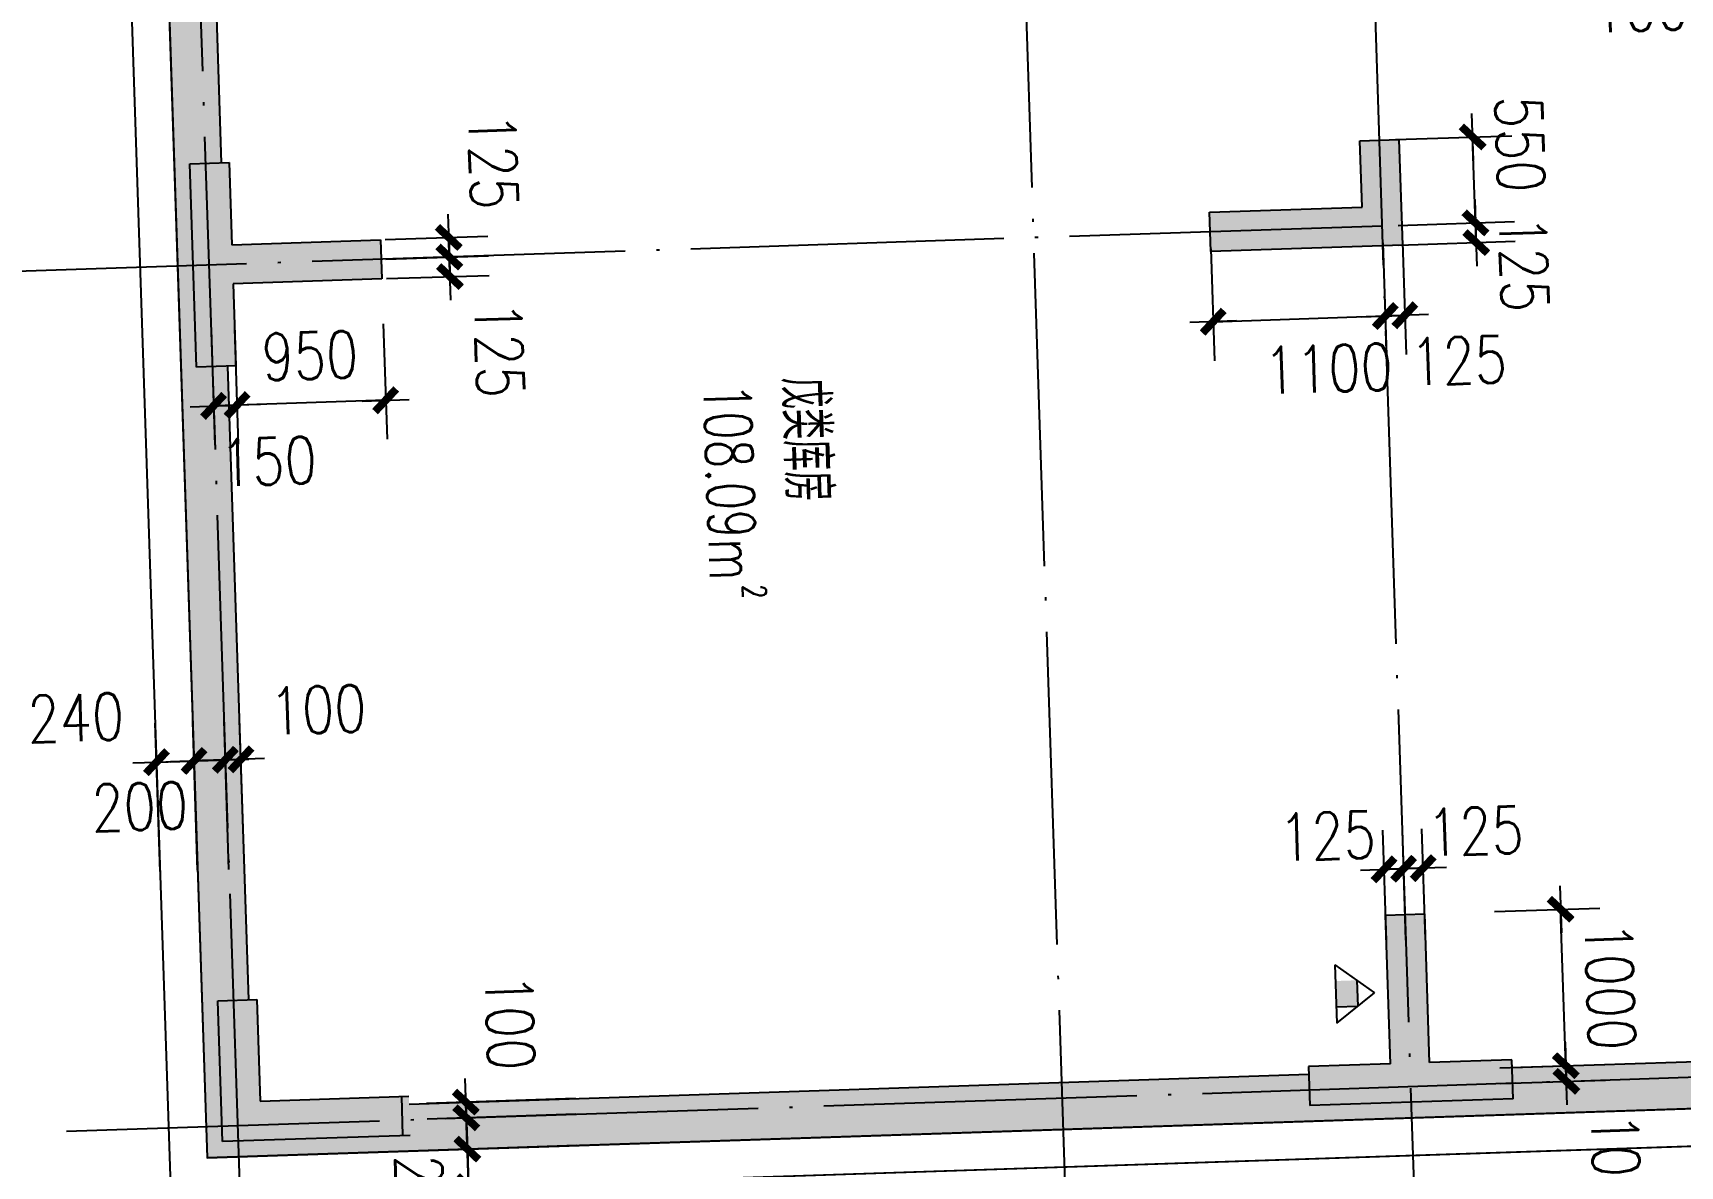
# Model space of a CAD drawing. Extents: x 634182 to 802382, y -1101880 to -864080.
# Drawn here: x 649211 to 659733, y -1014399 to -1007160 of the extents above; entities that cross this region are included whole.
import ezdxf
from ezdxf.enums import TextEntityAlignment as Align

# ---------------------------------------------------------------- set-up
doc = ezdxf.new("R2010")
doc.units = 0
doc.header["$LTSCALE"] = 1000
doc.header["$MEASUREMENT"] = 0
doc.linetypes.add('DOTE', pattern=[2.42, 2, -0.2, 0.02, -0.2])
doc.layers.get('0').update_dxf_attribs({"linetype": 'CONTINUOUS'})
doc.layers.get('DEFPOINTS').update_dxf_attribs({"linetype": 'CONTINUOUS'})
for name, color, linetype in [('21', 21, 'CONTINUOUS'), ('AXIS', 3, 'CONTINUOUS'), ('DOTE', 1, 'DOTE'), ('PUB_DIM', 3, 'CONTINUOUS'), ('TEXT1', 7, 'CONTINUOUS'), ('WALL', 191, 'CONTINUOUS')]:
    doc.layers.add(name, color=color, linetype=linetype)
doc.styles.add('DIM_FONT', font='simplex.shx', dxfattribs={"width": 0.8})
doc.styles.add('Z', font='romans', dxfattribs={"width": 0.8, "bigfont": 'z'})
doc.dimstyles.new('DIMN', dxfattribs={"dimtxt": 300, "dimasz": 1, "dimexe": 250, "dimexo": 300, "dimgap": 150, "dimtad": 1, "dimdec": 0, "dimzin": 0, "dimdsep": 46, "dimtxsty": 'DIM_FONT', "dimblk": '_DIMX', "dimblk1": '_DIMX', "dimblk2": '_DIMX', "dimcen": 2.5, "dimclrt": 7, "dimadec": 0, "dimazin": 0, "dimtfac": 1, "dimtdec": 0, "dimtix": 1, "dimtmove": 2, "dimatfit": 3, "dimldrblk": '_DIMX', "dimfxl": 0, "dimtolj": 1, "dimtzin": 0, "dimarcsym": 0})

# ---------------------------------------------------------------- blocks, each defined once
blk = doc.blocks.new('_DIMX')
blk.add_line((-150, 0), (150, 0))
at = {"const_width": 50}
blk.add_lwpolyline([(-70, -70), (70, 70)], dxfattribs=at)
blk = doc.blocks.new('*D1071')
at = {"color": 0, "linetype": 'ByBlock'}
for p, q in [((647566, -966172), (644767, -966264)), ((646624, -1014708), (645017, -966257)), ((649173, -1014625), (646375, -1014718))]:
    blk.add_line(p, q, dxfattribs=at)
at = {"layer": 'DEFPOINTS', "color": 0, "linetype": 'ByBlock'}
for p in [(647866, -966162, -285), (645017, -966256), (649473, -1014615, -285)]:
    blk.add_point(p, dxfattribs=at)
at = {"color": 0, "linetype": 'ByBlock'}
for p, rotation in [((645017, -966256), 91.90000000000002), ((646624, -1014709), 271.9)]:
    blk.add_blockref('_DIMX', p, dxfattribs=dict(at, rotation=rotation))
at = {"color": 7, "linetype": 'ByBlock', "insert": (646121, -990473), "char_height": 300, "attachment_point": 5, "rotation": 271.9, "style": 'DIM_FONT'}
blk.add_mtext('\\A1;48480', dxfattribs=at)
blk = doc.blocks.new('A$C369A06F2')
at = {"layer": 'PUB_DIM'}
for p, q in [((0, 0), (186, 248)), ((373, 0), (186, 248)), ((103, 138), (270, 138)), ((270, 138), (270, 0)), ((0, 0), (373, 0))]:
    blk.add_line(p, q, dxfattribs=at)
blk.add_solid([(103, 138), (270, 138), (103, 0), (270, 0)], dxfattribs=at)
blk = doc.blocks.new('*D1115')
at = {"color": 0, "linetype": 'ByBlock'}
for p, q in [((659977, -1006730), (660004, -1007531)), ((660077, -1006727), (660104, -1007527)), ((659994, -1007281), (659993, -1007281)), ((660095, -1007277), (659995, -1007281)), ((660095, -1007277), (659995, -1007281)), ((660096, -1007277), (660097, -1007277))]:
    blk.add_line(p, q, dxfattribs=at)
at = {"layer": 'DEFPOINTS', "color": 0, "linetype": 'ByBlock'}
for p in [(659967, -1006430), (660067, -1006427), (659995, -1007281)]:
    blk.add_point(p, dxfattribs=at)
at = {"color": 0, "linetype": 'ByBlock'}
for p, rotation in [((659995, -1007281), 1.900000000094942), ((660095, -1007277), 181.900000000095)]:
    blk.add_blockref('_DIMX', p, dxfattribs=dict(at, rotation=rotation))
at = {"color": 7, "linetype": 'ByBlock', "insert": (659479, -1006998), "char_height": 300, "attachment_point": 5, "rotation": 1.9, "style": 'DIM_FONT'}
blk.add_mtext('\\A1;100', dxfattribs=at)
blk = doc.blocks.new('*D1145')
at = {"color": 0, "linetype": 'ByBlock'}
for p, q in [((657835, -1008502), (657858, -1009218)), ((657959, -1008498), (657983, -1009214)), ((657849, -1008969), (657848, -1008969)), ((657850, -1008969), (657975, -1008964)), ((657850, -1008969), (657975, -1008964)), ((657976, -1008964), (657977, -1008964))]:
    blk.add_line(p, q, dxfattribs=at)
at = {"layer": 'DEFPOINTS', "color": 0, "linetype": 'ByBlock'}
for p in [(657825, -1008202), (657949, -1008198, -285), (657975, -1008964)]:
    blk.add_point(p, dxfattribs=at)
at = {"color": 0, "linetype": 'ByBlock'}
for p, rotation in [((657850, -1008969), 1.899999999973599), ((657975, -1008964), 181.8999999999737)]:
    blk.add_blockref('_DIMX', p, dxfattribs=dict(at, rotation=rotation))
at = {"color": 7, "linetype": 'ByBlock', "insert": (658318, -1009253), "char_height": 300, "attachment_point": 5, "rotation": 1.9, "style": 'DIM_FONT'}
blk.add_mtext('\\A1;125', dxfattribs=at)
blk = doc.blocks.new('*D1146')
at = {"color": 0, "linetype": 'ByBlock'}
for p, q in [((657933, -1008391), (658676, -1008366)), ((658426, -1008373), (658426, -1008372)), ((658431, -1008500), (658426, -1008374)), ((658431, -1008500), (658426, -1008374)), ((657937, -1008516), (658680, -1008491)), ((658431, -1008501), (658431, -1008502))]:
    blk.add_line(p, q, dxfattribs=at)
at = {"layer": 'DEFPOINTS', "color": 0, "linetype": 'ByBlock'}
for p in [(657633, -1008401), (658426, -1008374), (657638, -1008526, -285)]:
    blk.add_point(p, dxfattribs=at)
at = {"color": 0, "linetype": 'ByBlock'}
for p, rotation in [((658426, -1008374), 271.8999999999625), ((658431, -1008500), 91.89999999996253)]:
    blk.add_blockref('_DIMX', p, dxfattribs=dict(at, rotation=rotation))
at = {"color": 7, "linetype": 'ByBlock', "insert": (658735, -1008635), "char_height": 300, "attachment_point": 5, "rotation": 271.9, "style": 'DIM_FONT'}
blk.add_mtext('\\A1;125', dxfattribs=at)
blk = doc.blocks.new('*D1147')
at = {"color": 0, "linetype": 'ByBlock'}
for p, q in [((657915, -1007841), (658658, -1007817)), ((658426, -1008373), (658408, -1007826)), ((657933, -1008391), (658676, -1008366))]:
    blk.add_line(p, q, dxfattribs=at)
at = {"layer": 'DEFPOINTS', "color": 0, "linetype": 'ByBlock'}
for p in [(657615, -1007851), (658408, -1007825), (657633, -1008401)]:
    blk.add_point(p, dxfattribs=at)
at = {"color": 0, "linetype": 'ByBlock'}
for p, rotation in [((658408, -1007825), 91.90000000001474), ((658426, -1008374), 271.9000000000148)]:
    blk.add_blockref('_DIMX', p, dxfattribs=dict(at, rotation=rotation))
at = {"color": 7, "linetype": 'ByBlock', "insert": (658710, -1007871), "char_height": 300, "attachment_point": 5, "rotation": 271.9, "style": 'DIM_FONT'}
blk.add_mtext('\\A1;550', dxfattribs=at)
blk = doc.blocks.new('*D1148')
at = {"color": 0, "linetype": 'ByBlock'}
for p, q in [((658581, -1013772), (659253, -1013750)), ((659003, -1013757), (659003, -1013756)), ((659007, -1013858), (659003, -1013758)), ((659007, -1013858), (659003, -1013758)), ((658584, -1013872), (659257, -1013850)), ((659007, -1013859), (659007, -1013860))]:
    blk.add_line(p, q, dxfattribs=at)
at = {"layer": 'DEFPOINTS', "color": 0, "linetype": 'ByBlock'}
for p in [(658281, -1013782), (659003, -1013758), (658284, -1013882)]:
    blk.add_point(p, dxfattribs=at)
at = {"color": 0, "linetype": 'ByBlock'}
for p, rotation in [((659003, -1013758), 271.8999999999889), ((659007, -1013858), 91.89999999998889)]:
    blk.add_blockref('_DIMX', p, dxfattribs=dict(at, rotation=rotation))
at = {"color": 7, "linetype": 'ByBlock', "insert": (659324, -1014368), "char_height": 300, "attachment_point": 5, "rotation": 271.9, "style": 'DIM_FONT'}
blk.add_mtext('\\A1;100', dxfattribs=at)
blk = doc.blocks.new('*D1149')
at = {"color": 0, "linetype": 'ByBlock'}
for p, q in [((658547, -1012773), (659220, -1012751)), ((658970, -1012758), (658970, -1012757)), ((659003, -1013758), (658970, -1012759)), ((658581, -1013772), (659253, -1013750)), ((659003, -1013759), (659003, -1013760))]:
    blk.add_line(p, q, dxfattribs=at)
at = {"layer": 'DEFPOINTS', "color": 0, "linetype": 'ByBlock'}
for p in [(658248, -1012783), (658970, -1012759), (658281, -1013782)]:
    blk.add_point(p, dxfattribs=at)
at = {"color": 0, "linetype": 'ByBlock'}
for p, rotation in [((658970, -1012759), 271.9000000000005), ((659003, -1013758), 91.90000000000049)]:
    blk.add_blockref('_DIMX', p, dxfattribs=dict(at, rotation=rotation))
at = {"color": 7, "linetype": 'ByBlock', "insert": (659287, -1013249), "char_height": 300, "attachment_point": 5, "rotation": 271.9, "style": 'DIM_FONT'}
blk.add_mtext('\\A1;1000', dxfattribs=at)
blk = doc.blocks.new('*D1150')
at = {"color": 0, "linetype": 'ByBlock'}
for p, q in [((657982, -1012956), (657959, -1012250)), ((658107, -1012952), (658084, -1012246)), ((657966, -1012500), (657965, -1012500)), ((658092, -1012496), (657967, -1012500)), ((658092, -1012496), (657967, -1012500)), ((658093, -1012496), (658094, -1012496))]:
    blk.add_line(p, q, dxfattribs=at)
at = {"layer": 'DEFPOINTS', "color": 0, "linetype": 'ByBlock'}
for p in [(657967, -1012500), (657992, -1013256), (658117, -1013252, -285)]:
    blk.add_point(p, dxfattribs=at)
at = {"color": 0, "linetype": 'ByBlock'}
for p, rotation in [((657967, -1012500), 1.900000000010365), ((658092, -1012496), 181.9000000000104)]:
    blk.add_blockref('_DIMX', p, dxfattribs=dict(at, rotation=rotation))
at = {"color": 7, "linetype": 'ByBlock', "insert": (658425, -1012259), "char_height": 300, "attachment_point": 5, "rotation": 1.9, "style": 'DIM_FONT'}
blk.add_mtext('\\A1;125', dxfattribs=at)
blk = doc.blocks.new('*D1151')
at = {"color": 0, "linetype": 'ByBlock'}
for p, q in [((657858, -1012960), (657834, -1012254)), ((657982, -1012956), (657959, -1012250)), ((657841, -1012504), (657840, -1012504)), ((657967, -1012500), (657842, -1012504)), ((657967, -1012500), (657842, -1012504)), ((657968, -1012500), (657969, -1012500))]:
    blk.add_line(p, q, dxfattribs=at)
at = {"layer": 'DEFPOINTS', "color": 0, "linetype": 'ByBlock'}
for p in [(657842, -1012504), (657992, -1013256), (657867, -1013260, -285)]:
    blk.add_point(p, dxfattribs=at)
at = {"color": 0, "linetype": 'ByBlock'}
for p, rotation in [((657842, -1012504), 1.899999999889046), ((657967, -1012500), 181.899999999889)]:
    blk.add_blockref('_DIMX', p, dxfattribs=dict(at, rotation=rotation))
at = {"color": 7, "linetype": 'ByBlock', "insert": (657480, -1012290), "char_height": 300, "attachment_point": 5, "rotation": 1.9, "style": 'DIM_FONT'}
blk.add_mtext('\\A1;125', dxfattribs=at)
blk = doc.blocks.new('*D1173')
at = {"color": 0, "linetype": 'ByBlock'}
for p, q in [((650499, -1009049), (650523, -1009788)), ((651448, -1009018), (651473, -1009756)), ((651463, -1009507), (650516, -1009538))]:
    blk.add_line(p, q, dxfattribs=at)
at = {"layer": 'DEFPOINTS', "color": 0, "linetype": 'ByBlock'}
for p in [(651438, -1008718), (650489, -1008749), (650515, -1009538)]:
    blk.add_point(p, dxfattribs=at)
at = {"color": 0, "linetype": 'ByBlock'}
for p, rotation in [((650515, -1009538), 181.900000000001), ((651464, -1009507), 1.900000000001016)]:
    blk.add_blockref('_DIMX', p, dxfattribs=dict(at, rotation=rotation))
at = {"color": 7, "linetype": 'ByBlock', "insert": (650980, -1009222), "char_height": 300, "attachment_point": 5, "rotation": 1.9, "style": 'DIM_FONT'}
blk.add_mtext('\\A1;950', dxfattribs=at)
blk = doc.blocks.new('*D1174')
at = {"color": 0, "linetype": 'ByBlock'}
for p, q in [((650499, -1009049), (650523, -1009788)), ((650349, -1009054), (650373, -1009793)), ((650364, -1009543), (650363, -1009543)), ((650515, -1009538), (650365, -1009543)), ((650515, -1009538), (650365, -1009543)), ((650516, -1009538), (650517, -1009538))]:
    blk.add_line(p, q, dxfattribs=at)
at = {"layer": 'DEFPOINTS', "color": 0, "linetype": 'ByBlock'}
for p in [(650339, -1008754), (650489, -1008749), (650365, -1009543)]:
    blk.add_point(p, dxfattribs=at)
at = {"color": 0, "linetype": 'ByBlock'}
for p, rotation in [((650365, -1009543), 1.900000000033621), ((650515, -1009538), 181.9000000000336)]:
    blk.add_blockref('_DIMX', p, dxfattribs=dict(at, rotation=rotation))
at = {"color": 7, "linetype": 'ByBlock', "insert": (650715, -1009897), "char_height": 300, "attachment_point": 5, "rotation": 1.9, "style": 'DIM_FONT'}
blk.add_mtext('\\A1;150', dxfattribs=at)
blk = doc.blocks.new('*D1175')
at = {"color": 0, "linetype": 'ByBlock'}
for p, q in [((651461, -1008481), (652116, -1008459)), ((651867, -1008466), (651866, -1008465)), ((651867, -1008467), (651871, -1008592)), ((651867, -1008467), (651871, -1008592)), ((651465, -1008606), (652121, -1008584)), ((651871, -1008593), (651871, -1008594))]:
    blk.add_line(p, q, dxfattribs=at)
at = {"layer": 'DEFPOINTS', "color": 0, "linetype": 'ByBlock'}
for p in [(651161, -1008491), (651165, -1008615), (651871, -1008592)]:
    blk.add_point(p, dxfattribs=at)
at = {"color": 0, "linetype": 'ByBlock'}
for p, rotation in [((651867, -1008467), 271.8999999999042), ((651871, -1008592), 91.8999999999042)]:
    blk.add_blockref('_DIMX', p, dxfattribs=dict(at, rotation=rotation))
at = {"color": 7, "linetype": 'ByBlock', "insert": (652151, -1007980), "char_height": 300, "attachment_point": 5, "rotation": 271.9, "style": 'DIM_FONT'}
blk.add_mtext('\\A1;125', dxfattribs=at)
blk = doc.blocks.new('*D1176')
at = {"color": 0, "linetype": 'ByBlock'}
for p, q in [((651465, -1008606), (652121, -1008584)), ((651871, -1008591), (651871, -1008590)), ((651871, -1008592), (651875, -1008717)), ((651871, -1008592), (651875, -1008717)), ((651469, -1008730), (652125, -1008709)), ((651875, -1008718), (651875, -1008719))]:
    blk.add_line(p, q, dxfattribs=at)
at = {"layer": 'DEFPOINTS', "color": 0, "linetype": 'ByBlock'}
for p in [(651165, -1008615), (651875, -1008717), (651169, -1008740)]:
    blk.add_point(p, dxfattribs=at)
at = {"color": 0, "linetype": 'ByBlock'}
for p, rotation in [((651871, -1008592), 271.9000000000037), ((651875, -1008717), 91.90000000000371)]:
    blk.add_blockref('_DIMX', p, dxfattribs=dict(at, rotation=rotation))
at = {"color": 7, "linetype": 'ByBlock', "insert": (652190, -1009184), "char_height": 300, "attachment_point": 5, "rotation": 271.9, "style": 'DIM_FONT'}
blk.add_mtext('\\A1;125', dxfattribs=at)
blk = doc.blocks.new('*D1186')
at = {"color": 0, "linetype": 'ByBlock'}
for p, q in [((652676, -1013968), (651726, -1014000)), ((651976, -1013990), (651976, -1013989)), ((651976, -1013991), (651979, -1014091)), ((651976, -1013991), (651979, -1014091)), ((652679, -1014068), (651730, -1014100)), ((651980, -1014092), (651980, -1014093))]:
    blk.add_line(p, q, dxfattribs=at)
at = {"layer": 'DEFPOINTS', "color": 0, "linetype": 'ByBlock'}
for p in [(652976, -1013958), (651979, -1014091), (652979, -1014058)]:
    blk.add_point(p, dxfattribs=at)
at = {"color": 0, "linetype": 'ByBlock'}
for p, rotation in [((651976, -1013991), 271.9000000000568), ((651979, -1014091), 91.90000000005678)]:
    blk.add_blockref('_DIMX', p, dxfattribs=dict(at, rotation=rotation))
at = {"color": 7, "linetype": 'ByBlock', "insert": (652259, -1013480), "char_height": 300, "attachment_point": 5, "rotation": 271.9, "style": 'DIM_FONT'}
blk.add_mtext('\\A1;100', dxfattribs=at)
blk = doc.blocks.new('*D1187')
at = {"color": 0, "linetype": 'ByBlock'}
for p, q in [((652679, -1014068), (651730, -1014100)), ((651979, -1014090), (651979, -1014089)), ((651979, -1014091), (651986, -1014291)), ((651979, -1014091), (651986, -1014291)), ((652686, -1014268), (651736, -1014300)), ((651986, -1014292), (651986, -1014293))]:
    blk.add_line(p, q, dxfattribs=at)
at = {"layer": 'DEFPOINTS', "color": 0, "linetype": 'ByBlock'}
for p in [(652979, -1014058), (651986, -1014291), (652986, -1014258)]:
    blk.add_point(p, dxfattribs=at)
at = {"color": 0, "linetype": 'ByBlock'}
for p, rotation in [((651979, -1014091), 271.9000000000564), ((651986, -1014291), 91.9000000000564)]:
    blk.add_blockref('_DIMX', p, dxfattribs=dict(at, rotation=rotation))
at = {"color": 7, "linetype": 'ByBlock', "insert": (651684, -1014635), "char_height": 300, "attachment_point": 5, "rotation": 271.9, "style": 'DIM_FONT'}
blk.add_mtext('\\A1;200', dxfattribs=at)
blk = doc.blocks.new('*D1188')
at = {"color": 0, "linetype": 'ByBlock'}
for p, q in [((652686, -1014268), (651736, -1014300)), ((651986, -1014290), (651986, -1014289)), ((651986, -1014291), (651994, -1014531)), ((651986, -1014291), (651994, -1014531)), ((652694, -1014508), (651744, -1014539)), ((651994, -1014532), (651994, -1014533))]:
    blk.add_line(p, q, dxfattribs=at)
at = {"layer": 'DEFPOINTS', "color": 0, "linetype": 'ByBlock'}
for p in [(652986, -1014258), (652994, -1014498), (651994, -1014531)]:
    blk.add_point(p, dxfattribs=at)
at = {"color": 0, "linetype": 'ByBlock'}
for p, rotation in [((651986, -1014291), 271.8999999999822), ((651994, -1014531), 91.89999999998217)]:
    blk.add_blockref('_DIMX', p, dxfattribs=dict(at, rotation=rotation))
at = {"color": 7, "linetype": 'ByBlock', "insert": (652313, -1015087), "char_height": 300, "attachment_point": 5, "rotation": 271.9, "style": 'DIM_FONT'}
blk.add_mtext('\\A1;240', dxfattribs=at)
blk = doc.blocks.new('*D1202')
at = {"color": 0, "linetype": 'ByBlock'}
for p, q in [((650023, -1012518), (649992, -1011569)), ((650263, -1012510), (650232, -1011561)), ((649999, -1011819), (649998, -1011819)), ((650000, -1011819), (650240, -1011811)), ((650000, -1011819), (650240, -1011811)), ((650241, -1011811), (650242, -1011810))]:
    blk.add_line(p, q, dxfattribs=at)
at = {"layer": 'DEFPOINTS', "color": 0, "linetype": 'ByBlock'}
for p in [(650240, -1011811), (650033, -1012818), (650273, -1012810)]:
    blk.add_point(p, dxfattribs=at)
at = {"color": 0, "linetype": 'ByBlock'}
for p, rotation in [((650000, -1011819), 1.899999999999498), ((650240, -1011811), 181.8999999999995)]:
    blk.add_blockref('_DIMX', p, dxfattribs=dict(at, rotation=rotation))
at = {"color": 7, "linetype": 'ByBlock', "insert": (649484, -1011535), "char_height": 300, "attachment_point": 5, "rotation": 1.9, "style": 'DIM_FONT'}
blk.add_mtext('\\A1;240', dxfattribs=at)
blk = doc.blocks.new('*D1203')
at = {"color": 0, "linetype": 'ByBlock'}
for p, q in [((650463, -1012504), (650432, -1011554)), ((650563, -1012500), (650531, -1011551)), ((650439, -1011804), (650438, -1011804)), ((650440, -1011804), (650540, -1011801)), ((650440, -1011804), (650540, -1011801)), ((650541, -1011801), (650542, -1011801))]:
    blk.add_line(p, q, dxfattribs=at)
at = {"layer": 'DEFPOINTS', "color": 0, "linetype": 'ByBlock'}
for p in [(650540, -1011801), (650473, -1012803), (650573, -1012800)]:
    blk.add_point(p, dxfattribs=at)
at = {"color": 0, "linetype": 'ByBlock'}
for p, rotation in [((650440, -1011804), 1.899999999915645), ((650540, -1011801), 181.8999999999157)]:
    blk.add_blockref('_DIMX', p, dxfattribs=dict(at, rotation=rotation))
at = {"color": 7, "linetype": 'ByBlock', "insert": (651032, -1011484), "char_height": 300, "attachment_point": 5, "rotation": 1.9, "style": 'DIM_FONT'}
blk.add_mtext('\\A1;100', dxfattribs=at)
blk = doc.blocks.new('*D1204')
at = {"color": 0, "linetype": 'ByBlock'}
for p, q in [((650263, -1012510), (650232, -1011561)), ((650463, -1012504), (650432, -1011554)), ((650239, -1011811), (650238, -1011811)), ((650240, -1011811), (650440, -1011804)), ((650240, -1011811), (650440, -1011804)), ((650441, -1011804), (650442, -1011804))]:
    blk.add_line(p, q, dxfattribs=at)
at = {"layer": 'DEFPOINTS', "color": 0, "linetype": 'ByBlock'}
for p in [(650440, -1011804), (650273, -1012810), (650473, -1012803)]:
    blk.add_point(p, dxfattribs=at)
at = {"color": 0, "linetype": 'ByBlock'}
for p, rotation in [((650240, -1011811), 1.900000000039146), ((650440, -1011804), 181.9000000000392)]:
    blk.add_blockref('_DIMX', p, dxfattribs=dict(at, rotation=rotation))
at = {"color": 7, "linetype": 'ByBlock', "insert": (649893, -1012103), "char_height": 300, "attachment_point": 5, "rotation": 1.9, "style": 'DIM_FONT'}
blk.add_mtext('\\A1;200', dxfattribs=at)
blk = doc.blocks.new('*D1674')
at = {"color": 0, "linetype": 'ByBlock'}
blk.add_arc((650092, -1014594), 14206, 0.004, 1.896, dxfattribs=at)
at = {"layer": 'DEFPOINTS', "color": 0, "linetype": 'ByBlock'}
for p in [(666563, -1014048), (664295, -1014280), (650092, -1014594), (650093, -1014594), (670309, -1014594)]:
    blk.add_point(p, dxfattribs=at)
at = {"color": 0, "linetype": 'ByBlock'}
for p, rotation in [((664291, -1014123), 91.89798346441921), ((664299, -1014594), 270.0020165417326)]:
    blk.add_blockref('_DIMX', p, dxfattribs=dict(at, rotation=rotation))
at = {"color": 7, "linetype": 'ByBlock', "insert": (664788, -1014704), "char_height": 300, "attachment_point": 5, "rotation": 89.5708, "style": 'DIM_FONT'}
blk.add_mtext('\\A1;1.90', dxfattribs=at)

msp = doc.modelspace()

# ---------------------------------------------------------------- linework, layer by layer
at = {"layer": '21'}
for points in [[(650614.348, -1014036.574), (650324.204, -1014346.364), (649572.96, -982653.976), (649263.269, -982364.1)], [(657687.436, -1007848.819), (657937.299, -1007840.53), (657701.527, -1008273.585), (657959.679, -1008515.159)], [(650463.593, -1007988.403), (650213.731, -1007996.692), (650506.695, -1009287.688), (650256.832, -1009295.977)], [(657959.679, -1008515.159), (657701.527, -1008273.585), (656735.352, -1008555.774), (656727.063, -1008305.911)], [(651430.477, -1008481.617), (651438.766, -1008731.48), (650481, -1008513.114), (650489.288, -1008762.977)], [(657852.055, -1012796.084), (658101.917, -1012787.795), (657883.552, -1013745.561), (658133.415, -1013737.272)], [(650662.524, -1013985.107), (650420.944, -1014243.073), (650640.973, -1013335.465), (650391.111, -1013343.754)], [(666005.652, -1013525.992), (666315.376, -1013815.882), (650614.348, -1014036.574), (650324.204, -1014346.364)], [(657358.841, -1013762.968), (657367.13, -1014012.83), (658658.126, -1013719.866), (658666.415, -1013969.729)], [(651612.002, -1013953.61), (651620.291, -1014203.473), (650662.524, -1013985.107), (650420.944, -1014243.073)]]:
    msp.add_solid(points, dxfattribs=at)
at = {"layer": 'DOTE'}
for p, q in [((649986.987, -998148.804), (650665.854, -1018612.965)), ((658160.207, -1018318.393), (657628.741, -1002297.557)), ((655445.02, -1003729.677), (655931.431, -1018392.329)), ((657830.992, -1008394.334), (648841.398, -1008692.549)), ((649425.857, -1014176.244), (672108.094, -1013422.596))]:
    msp.add_line(p, q, dxfattribs=at)
at = {"layer": 'WALL'}
for p, q in [((649976.074, -1003852.135), (650324.204, -1014346.364)), ((650327.574, -1005391.485), (650413.773, -1007990.056)), ((657687.436, -1007848.819), (657937.299, -1007840.53)), ((657701.527, -1008273.585), (657687.436, -1007848.819)), ((657937.299, -1007840.53), (657959.679, -1008515.159)), ((650213.731, -1007996.692), (650463.593, -1007988.403)), ((650256.832, -1009295.977), (650213.731, -1007996.692)), ((650463.593, -1007988.403), (650481, -1008513.114)), ((656727.063, -1008305.911), (657701.527, -1008273.585)), ((656735.352, -1008555.774), (656727.063, -1008305.911)), ((650481, -1008513.114), (651430.477, -1008481.617)), ((651430.477, -1008481.617), (651438.766, -1008731.48)), ((657959.679, -1008515.159), (656735.352, -1008555.774)), ((651438.766, -1008731.48), (650489.288, -1008762.977)), ((650489.288, -1008762.977), (650506.695, -1009287.688)), ((650506.695, -1009287.688), (650256.832, -1009295.977)), ((650591.116, -1013337.119), (650456.668, -1009289.348)), ((657852.055, -1012796.084), (658101.917, -1012787.795)), ((657883.552, -1013745.561), (657852.055, -1012796.084)), ((658133.415, -1013737.272), (658101.917, -1012787.795)), ((650391.111, -1013343.754), (650640.973, -1013335.465)), ((650420.951, -1014243.259), (650391.111, -1013343.754)), ((650640.973, -1013335.465), (650662.524, -1013985.107)), ((657883.552, -1013745.561), (657358.841, -1013762.968)), ((657358.841, -1013762.968), (657367.13, -1014012.83)), ((658658.126, -1013719.866), (658133.415, -1013737.272)), ((658666.415, -1013969.729), (658658.126, -1013719.866)), ((658659.779, -1013769.68), (660908.541, -1013695.08)), ((650092.225, -1014594.192), (671310.979, -1013890.293)), ((666315.446, -1013815.88), (650324.204, -1014346.364)), ((651613.654, -1014003.424), (657360.493, -1013812.781)), ((650662.524, -1013985.107), (651612.002, -1013953.61)), ((651564.426, -1013955.188), (651572.715, -1014205.051)), ((658666.415, -1013969.729), (657367.13, -1014012.83)), ((651620.291, -1014203.473), (650420.951, -1014243.259))]:
    msp.add_line(p, q, dxfattribs=at)
for points in [[(670969.365, -973139.448), (670969.365, -973139.448), (670720.646, -965643.597), (654729.491, -966174.079), (655259.944, -982165.17), (649263.175, -982364.103), (650324.136, -1014346.366), (666315.446, -1013815.88), (666070.143, -1006420.045)], [(654481.667, -965942.168), (655012.119, -981933.259), (649015.35, -982132.192), (650092.225, -1014594.192), (666563.27, -1014047.791), (666558.594, -1013906.825)]]:
    msp.add_lwpolyline(points, dxfattribs=at)

# ---------------------------------------------------------------- block references
at = {"layer": 'WALL', "rotation": 271.9}
msp.add_blockref('A$C369A06F2', (657527.538, -1013114.333), dxfattribs=at)

# ---------------------------------------------------------------- texts
at = {"layer": 'TEXT1', "style": 'Z', "width": 0.7}
for s, height, p in [('108.09m', 300, (653686.047, -1010657.972)), ('2', 150, (653821.773, -1010774.175))]:
    msp.add_text(s, height=height, rotation=271.9, dxfattribs=at).set_placement(p, align=Align.MIDDLE_RIGHT)
msp.add_text('戊类库房', height=300, rotation=271.9, dxfattribs=at).set_placement((653989.994, -1009363.696))

# ---------------------------------------------------------------- dimensions: what is measured, and where the dimension line sits
dim = msp.add_angular_dim_2l(base=(664295.243, -1014280.147), line1=((650093.225, -1014594.192), (670308.9, -1014594.192)), line2=((650092.225, -1014594.192), (666563.27, -1014047.791)), text='1.90', dimstyle='DIMN', override={"dimdec": 2, "dimadec": 2, "dimtdec": 2})
dim.commit()
dim.dimension.update_dxf_attribs({"geometry": '*D1674', "text_midpoint": (664788.455, -1014704.285), "dimtype": 130})
at = {"layer": 'AXIS'}
dim = msp.add_linear_dim(base=(645017.117, -966256.139), p1=(649473.309, -1014614.723, -284.642), p2=(647865.954, -966161.634, -284.642), angle=271.9, dimstyle='DIMN', dxfattribs=at)
dim.commit()
dim.dimension.update_dxf_attribs({"geometry": '*D1071', "text_midpoint": (646120.63, -990472.738)})
at = {"layer": 'PUB_DIM'}
for base, p1, p2, angle, picture, middle in [((659995.417, -1007280.679, -284.642), (660067.159, -1006427.184, -284.642), (659967.214, -1006430.499, -284.642), 181.9, '*D1115', (659478.848, -1006997.65, -284.642)), ((658408.173, -1007824.909), (657633.363, -1008400.783), (657615.132, -1007851.217), 91.9, '*D1147', (658709.865, -1007870.958)), ((651870.685, -1008592.066, -284.642), (651160.798, -1008490.546, -284.642), (651164.943, -1008615.477, -284.642), 271.9, '*D1175', (652150.56, -1007980.45, -284.642)), ((657974.58, -1008964.37), (657824.592, -1008202.049), (657949.155, -1008197.917, -284.642), 1.9, '*D1145', (658317.773, -1009253.15)), ((658426.404, -1008374.475), (657637.511, -1008525.846, -284.642), (657633.363, -1008400.783), 91.9, '*D1146', (658735.221, -1008635.282)), ((651874.829, -1008716.997, -284.642), (651164.943, -1008615.477, -284.642), (651169.087, -1008740.409, -284.642), 271.9, '*D1176', (652190.479, -1009183.788, -284.642)), ((650364.906, -1009543.032, -284.642), (650488.835, -1008749.3, -284.642), (650338.741, -1008754.279, -284.642), 181.9, '*D1174', (650715.103, -1009896.58, -284.642)), ((650239.927, -1011810.555), (650033.274, -1012817.961), (650273.083, -1012810.005), 1.9, '*D1202', (649484.042, -1011535.466)), ((650539.773, -1011800.608), (650473.073, -1012803.371), (650572.928, -1012800.059), 1.9, '*D1203', (651031.55, -1011484.129)), ((650439.918, -1011803.921), (650273.083, -1012810.005), (650473.073, -1012803.371), 1.9, '*D1204', (649892.538, -1012102.994)), ((657842.363, -1012503.92), (657992.252, -1013256.043), (657867.45, -1013260.183, -284.642), 181.9, '*D1151', (657479.642, -1012290.088)), ((657967.164, -1012499.779), (658117.313, -1013251.894, -284.642), (657992.252, -1013256.043), 181.9, '*D1150', (658425.45, -1012258.712)), ((651979.489, -1014091.472, -284.642), (652975.619, -1013958.242, -284.642), (652978.939, -1014058.317, -284.642), 271.9, '*D1186', (652259.36, -1013479.726, -284.642)), ((659003.327, -1013758.283), (658284.13, -1013882.22), (658280.813, -1013782.251), 91.9, '*D1148', (659323.729, -1014368.328)), ((651986.116, -1014291.233, -284.642), (652978.939, -1014058.317, -284.642), (652985.566, -1014258.078, -284.642), 271.9, '*D1187', (651684.427, -1014634.739, -284.642)), ((651994.073, -1014531.101, -284.642), (652985.566, -1014258.078, -284.642), (652993.523, -1014497.946, -284.642), 271.9, '*D1188', (652312.692, -1015087.383, -284.642))]:
    dim = msp.add_linear_dim(base=base, p1=p1, p2=p2, angle=angle, dimstyle='DIMN', dxfattribs=at)
    dim.commit()
    dim.dimension.update_dxf_attribs({"geometry": picture, "text_midpoint": middle, "dimtype": 129})
msp.add_linear_dim(base=(657849.971, -1008968.503), p1=(656724.806, -1008238.689, -284.642), p2=(657824.436, -1008202.054, -284.642), angle=1.9081258, location=(657485.987, -1009305.023), dimstyle='DIMN', dxfattribs=at).render()
for p1, p2, distance, picture, middle in [((651438.312, -1008717.803, -284.642), (650488.835, -1008749.3, -284.642), 789.186, '*D1173', (650979.793, -1009222.469, -284.642)), ((658280.813, -1013782.251), (658247.663, -1012782.96), -722.911, '*D1149', (659286.587, -1013248.691))]:
    dim = msp.add_aligned_dim(p1=p1, p2=p2, distance=distance, dimstyle='DIMN', dxfattribs=at)
    dim.commit()
    dim.dimension.update_dxf_attribs({"geometry": picture, "text_midpoint": middle})

doc.saveas('drawing.dxf')
